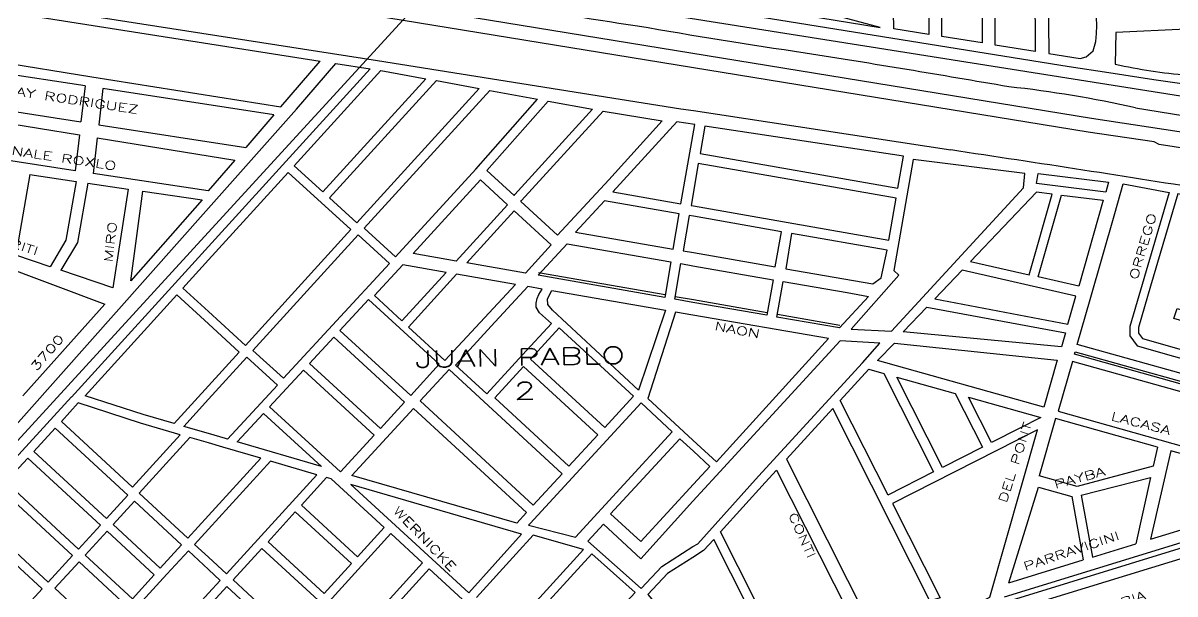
# Model space of a CAD drawing. Header units: millimetres. Extents: x 4375152 to 4409667, y 6523746 to 6549185.
# Drawn here: x 4389083 to 4390443, y 6530052 to 6530726 of the extents above; entities that cross this region are included whole.
import ezdxf

# ---------------------------------------------------------------- set-up
doc = ezdxf.new("R2010")
doc.units = ezdxf.units.MM
for name, color, linetype in [('FERROCARRIL', 252, 'VÍAS'), ('LINEA CALLE', 252, 'Continuous'), ('NOMBRE BARRIO', 8, 'Continuous'), ('NOMBRE CALLE', 252, 'Continuous')]:
    doc.layers.add(name, color=color, linetype=linetype)
doc.styles.add('ROMANS', font='romans')
doc.styles.add('S1', font='ROMANS')
doc.linetypes.add('VÍAS', pattern='A,3.81,[130,ltypeshp.shx,S=6.35,R=0,X=0,Y=0],3.81', length=7.62)

msp = doc.modelspace()

# ---------------------------------------------------------------- linework, layer by layer
at = {"layer": 'FERROCARRIL', "ltscale": 0.3, "transparency": 33554687, "flags": 128}
for points in [[(4389553.3, 6530753.8), (4389301.3, 6530478.8)], [(4389301.3, 6530478.8), (4389071.7, 6530228.2), (4388501.9, 6529591.6)]]:
    msp.add_lwpolyline(points, dxfattribs=at)
at = {"layer": 'LINEA CALLE', "transparency": 33554687}
for p, q in [((4388991.6, 6530690), (4389164, 6530662.5)), ((4389501.4, 6530681.5), (4389859.3, 6530624.8)), ((4389155.9, 6530651.7), (4388989.8, 6530677.1)), ((4389301.8, 6530462.3), (4389492.6, 6530671.8)), ((4389402.8, 6530557.4), (4389505.3, 6530669.9)), ((4389505.3, 6530669.9), (4389558.4, 6530660.2)), ((4389164, 6530662.5), (4389387, 6530627)), ((4389436.6, 6530526.7), (4389558.4, 6530660.2)), ((4389444.5, 6530519.5), (4389570.8, 6530657.9)), ((4389570.8, 6530657.9), (4389621.4, 6530648.7)), ((4389155.9, 6530651.7), (4389150.9, 6530609.2)), ((4389177, 6530648.5), (4389172.1, 6530605.9)), ((4389378.9, 6530617.6), (4389177, 6530648.5)), ((4389477, 6530490.3), (4389621.4, 6530648.7)), ((4389485.5, 6530483.7), (4389633.8, 6530646.4)), ((4389633.8, 6530646.4), (4389690.3, 6530636.1)), ((4388982.8, 6530635.4), (4389150.9, 6530609.2)), ((4389617.5, 6530553.6), (4389690.3, 6530636.1)), ((4389630.4, 6530552), (4389702.6, 6530633.8)), ((4389702.6, 6530633.8), (4389755.1, 6530624.3)), ((4388980.4, 6530621.4), (4389149.2, 6530593.9)), ((4389405.4, 6530624.1), (4389301.8, 6530507.5)), ((4389378.9, 6530617.6), (4389345.6, 6530579)), ((4389663.5, 6530523.7), (4389755.1, 6530624.3)), ((4389671.4, 6530516.5), (4389767.5, 6530622)), ((4389767.5, 6530622), (4389837.5, 6530610.5)), ((4389859.3, 6530624.8), (4389874.2, 6530622.8)), ((4389874.2, 6530622.8), (4390178, 6530576.1)), ((4389172.1, 6530605.9), (4389345.6, 6530579)), ((4389774.5, 6530540.7), (4389837.5, 6530610.5)), ((4389149.2, 6530593.9), (4389144.3, 6530551.6)), ((4389170.3, 6530590.5), (4389165.4, 6530548.4)), ((4389170.3, 6530590.5), (4389332.7, 6530564)), ((4389144.3, 6530551.6), (4388973.1, 6530577.6)), ((4389332.7, 6530564), (4389301.4, 6530527.8)), ((4389402.8, 6530557.4), (4389436.7, 6530526.8)), ((4389090.9, 6530547), (4389074.2, 6530452)), ((4389090.9, 6530547), (4389145.6, 6530539)), ((4389301.4, 6530527.8), (4389165.4, 6530548.4)), ((4389301.8, 6530446.4), (4389395.6, 6530549.5)), ((4389395.6, 6530549.5), (4389469.9, 6530482.4)), ((4389522.6, 6530450.1), (4389617.5, 6530553.6)), ((4389630.4, 6530552), (4389662.5, 6530522.5)), ((4389145.6, 6530539), (4389133.4, 6530469.6)), ((4389159.2, 6530537), (4389147, 6530467.1)), ((4389159.2, 6530537), (4389207, 6530530)), ((4389713.9, 6530475.4), (4389774.5, 6530540.7)), ((4389207, 6530530), (4389188.6, 6530413.6)), ((4389210, 6530421.8), (4389224.2, 6530527.5)), ((4389294.2, 6530517.3), (4389210, 6530421.8)), ((4389224.2, 6530527.5), (4389294.2, 6530517.3)), ((4389444.6, 6530519.6), (4389477, 6530490.3)), ((4389662.5, 6530522.5), (4389663.5, 6530523.7)), ((4389301.8, 6530507.5), (4388918.8, 6530076.7)), ((4389670.4, 6530515.3), (4389671.4, 6530516.5)), ((4389670.4, 6530515.3), (4389713.9, 6530475.4)), ((4389345.2, 6530345.6), (4389469.8, 6530482.4)), ((4389354.2, 6530339.7), (4389478.3, 6530475.8)), ((4389478.3, 6530475.8), (4389515.4, 6530442.2)), ((4389485.5, 6530483.7), (4389522.6, 6530450.1)), ((4389133.4, 6530469.6), (4389114.7, 6530438.4)), ((4389147, 6530467.1), (4389127.3, 6530434.2)), ((4389139.9, 6530284.6), (4389301.8, 6530462.3)), ((4389017.8, 6530454.8), (4389179.4, 6530394.1)), ((4389114.7, 6530438.4), (4389074.2, 6530452)), ((4389271.5, 6530413.2), (4389301.8, 6530446.4)), ((4389390.2, 6530306.7), (4389515.4, 6530442.3)), ((4389188.6, 6530413.6), (4389127.3, 6530434.2)), ((4389271.5, 6530413.2), (4389301.8, 6530385.4)), ((4389082.6, 6530286), (4389179.4, 6530394.1)), ((4389155.9, 6530286.2), (4389264.3, 6530405.3)), ((4389264.3, 6530405.3), (4389301.8, 6530370.9)), ((4389456.9, 6530363.1), (4389490.7, 6530399.8)), ((4389490.7, 6530399.8), (4389574.1, 6530323.2)), ((4389301.8, 6530385.4), (4389345.2, 6530345.6)), ((4389301.8, 6530370.9), (4389338, 6530337.7)), ((4389420.9, 6530324.1), (4389449.6, 6530355.3)), ((4389449.6, 6530355.3), (4389533.2, 6530278.6)), ((4389456.9, 6530363.2), (4389540.4, 6530286.5)), ((4389301.8, 6530298), (4389338, 6530337.7)), ((4389301.8, 6530282.2), (4389347, 6530331.8)), ((4389347, 6530331.8), (4389383, 6530298.8)), ((4389354.2, 6530339.7), (4389390.2, 6530306.7)), ((4389373.9, 6530273.2), (4389413.7, 6530316.3)), ((4389413.7, 6530316.3), (4389497.4, 6530239.5)), ((4389420.9, 6530324.2), (4389504.6, 6530247.4)), ((4389540.4, 6530286.5), (4389574.1, 6530323.2)), ((4389224.7, 6530263.9), (4389155.9, 6530286.2)), ((4389261.1, 6530253.3), (4389301.8, 6530298)), ((4389324.1, 6530235), (4389383, 6530298.8)), ((4389140.1, 6530284.8), (4389010.8, 6530144)), ((4389148, 6530277.6), (4389128.1, 6530255.9)), ((4389147.8, 6530277.4), (4389148, 6530277.6)), ((4389147.8, 6530277.4), (4389148, 6530277.6)), ((4389221.6, 6530253.7), (4389148, 6530277.6)), ((4389272.5, 6530250), (4389301.8, 6530282.2)), ((4389373.9, 6530273.2), (4389457.7, 6530196.3)), ((4389504.6, 6530247.4), (4389533.2, 6530278.6)), ((4389261.1, 6530253.3), (4389224.7, 6530263.9)), ((4389335.6, 6530231.7), (4389366.6, 6530265.3)), ((4389366.6, 6530265.3), (4389435.1, 6530202.6)), ((4390301.9, 6530259.2), (4390282.5, 6530191.7)), ((4390422.1, 6530225.5), (4390301.9, 6530259.2)), ((4389120.8, 6530248), (4389095.5, 6530220.5)), ((4389120.8, 6530248), (4389206.5, 6530169)), ((4389128.1, 6530255.9), (4389212.1, 6530178.4)), ((4389268.4, 6530240.1), (4389221.6, 6530253.7)), ((4389301.8, 6530241.5), (4389272.5, 6530250)), ((4389212.1, 6530178.4), (4389268.4, 6530240.1)), ((4389219.9, 6530171.1), (4389279.8, 6530236.8)), ((4389301.8, 6530230.4), (4389279.8, 6530236.8)), ((4389321.6, 6530235.7), (4389301.8, 6530241.5)), ((4389324.1, 6530235), (4389321.6, 6530235.7)), ((4389435.1, 6530202.6), (4389335.6, 6530231.7)), ((4389457.7, 6530196.3), (4389497.4, 6530239.5)), ((4389095.5, 6530220.5), (4389181.2, 6530141.4)), ((4389318.6, 6530225.5), (4389301.8, 6530230.4)), ((4389363.5, 6530212.4), (4389318.6, 6530225.5)), ((4390438.1, 6530221), (4390414, 6530116.8)), ((4390422.1, 6530225.5), (4390417.1, 6530203.2)), ((4390495.8, 6530204.8), (4390438.1, 6530221)), ((4389088.3, 6530212.6), (4389062.5, 6530184.5)), ((4389088.3, 6530212.6), (4389174, 6530133.5)), ((4389301.8, 6530144.7), (4389363.5, 6530212.4)), ((4389301.8, 6530128.9), (4389374.9, 6530209)), ((4389429.7, 6530193), (4389374.9, 6530209)), ((4389322.9, 6530076), (4389429.7, 6530193)), ((4389665.7, 6530135.8), (4389470.9, 6530192.1)), ((4390327.3, 6530179.1), (4390282.5, 6530191.7)), ((4390417.1, 6530203.2), (4390327.3, 6530179.1)), ((4389055.2, 6530176.6), (4389141, 6530097.5)), ((4389062.5, 6530184.5), (4389148.2, 6530105.3)), ((4389411.4, 6530157.1), (4389441.1, 6530189.7)), ((4389446.7, 6530188), (4389441.1, 6530189.7)), ((4389446.7, 6530188), (4389509.2, 6530130.7)), ((4389671.3, 6530123), (4389469.8, 6530181.3)), ((4389469.8, 6530181.3), (4389608.9, 6530053.8)), ((4390246.8, 6530065.4), (4390281.6, 6530178.1)), ((4390281.6, 6530178.1), (4390321.2, 6530167.3)), ((4390332.1, 6530168.8), (4390414.1, 6530189.7)), ((4390414.1, 6530189.7), (4390396.6, 6530111.4)), ((4389181.2, 6530141.4), (4389206.5, 6530169)), ((4389219.9, 6530171.1), (4389277.4, 6530118)), ((4390321.2, 6530167.3), (4390334.6, 6530092.4)), ((4390332.1, 6530168.8), (4390345.5, 6530095.8)), ((4389189.1, 6530134.1), (4389214.4, 6530161.7)), ((4389214.4, 6530161.7), (4389270, 6530110.3)), ((4389411.4, 6530157.1), (4389477.8, 6530096.2)), ((4389019.4, 6530137.6), (4389105.2, 6530058.4)), ((4389026.6, 6530145.4), (4389112.4, 6530066.2)), ((4389277.4, 6530118), (4389301.8, 6530144.7)), ((4389372, 6530113.9), (4389404.2, 6530149.2)), ((4389404.2, 6530149.2), (4389470.6, 6530088.3)), ((4389760.9, 6530147.5), (4389760.9, 6530147.5)), ((4389148.2, 6530105.3), (4389174, 6530133.5)), ((4389156.1, 6530098.1), (4389181.9, 6530126.2)), ((4389181.9, 6530126.2), (4389237.5, 6530074.8)), ((4389189.1, 6530134.1), (4389244.8, 6530082.7)), ((4389285.3, 6530110.8), (4389301.8, 6530128.9)), ((4389404.8, 6530000.4), (4389517.1, 6530123.5)), ((4389477.8, 6530096.2), (4389509.2, 6530130.7)), ((4389517.1, 6530123.5), (4389554.5, 6530089.1)), ((4389671.3, 6530123), (4389608.9, 6530053.8)), ((4389679.7, 6530133.4), (4389734.9, 6530119.3)), ((4390414, 6530116.8), (4390475.2, 6530135.6)), ((4389244.8, 6530082.7), (4389270, 6530110.3)), ((4389285.3, 6530110.8), (4389301.8, 6530095.6)), ((4389372, 6530113.9), (4389438.3, 6530053)), ((4390239.6, 6530041.9), (4390468.3, 6530112.1)), ((4390241.6, 6530049), (4390470.4, 6530119.2)), ((4390345.5, 6530095.8), (4390396.6, 6530111.4)), ((4389112.4, 6530066.2), (4389141, 6530097.5)), ((4389156.1, 6530098.1), (4389211.8, 6530046.7)), ((4389252.6, 6530075.5), (4389277.9, 6530103.1)), ((4389277.9, 6530103.1), (4389301.8, 6530081)), ((4389301.8, 6530095.6), (4389322.9, 6530076)), ((4389330.8, 6530068.8), (4389364.8, 6530106)), ((4389364.8, 6530106), (4389431.1, 6530045.1)), ((4389664.8, 6530099.5), (4389618.3, 6530048.3)), ((4389658.8, 6530011.1), (4389744.4, 6530104.9)), ((4389666.7, 6530003.9), (4389754.2, 6530099.8)), ((4389805.6, 6530054.2), (4389754.2, 6530099.8)), ((4390234.4, 6530027.9), (4390464.2, 6530098.4)), ((4389120.3, 6530059), (4389148.9, 6530090.2)), ((4389148.9, 6530090.2), (4389204.5, 6530038.8)), ((4389438.3, 6530053), (4389470.6, 6530088.3)), ((4389442.1, 6529966), (4389554.5, 6530089.1)), ((4389450, 6529958.8), (4389562.4, 6530081.9)), ((4389562.4, 6530081.9), (4389601.7, 6530045.9)), ((4390246.8, 6530065.4), (4390334.6, 6530092.4)), ((4389211.8, 6530046.7), (4389237.5, 6530074.8)), ((4389219.6, 6530039.4), (4389252.6, 6530075.5)), ((4389301.8, 6530081), (4389315.6, 6530068.3)), ((4389301.8, 6530053.2), (4389315.6, 6530068.3)), ((4389330.8, 6530068.8), (4389397, 6530007.7)), ((4389062.6, 6530011.8), (4389105.2, 6530058.4)), ((4389120.3, 6530059), (4389176, 6530007.6)), ((4389298.2, 6530033.4), (4389323.5, 6530061.1)), ((4389323.4, 6530061), (4389389.8, 6529999.8)), ((4389805.6, 6530054.2), (4389772.1, 6530018.4)), ((4389290.3, 6530040.7), (4389301.8, 6530053.2))]:
    msp.add_line(p, q, dxfattribs=at)
at = {"layer": 'LINEA CALLE', "lineweight": 25, "transparency": 33554687}
for p, q in [((4389854.5, 6530609.3), (4389778.9, 6530526.7)), ((4389875.8, 6530606.2), (4389854.5, 6530609.3)), ((4389859.5, 6530512.6), (4389875.8, 6530606.2)), ((4389887.7, 6530604.2), (4389882.1, 6530571.9)), ((4390122.1, 6530568.7), (4389887.7, 6530604.2)), ((4389882.1, 6530571.9), (4390115.6, 6530531.2)), ((4389880, 6530560), (4389871.4, 6530510.5)), ((4389880, 6530560), (4389874.2, 6530526.7)), ((4389994.8, 6530540), (4389880, 6530560)), ((4390115.6, 6530531.2), (4390122.1, 6530568.7)), ((4390113.5, 6530519.3), (4389994.8, 6530540)), ((4389778.9, 6530526.7), (4389859.5, 6530512.6)), ((4389874.2, 6530526.7), (4389871.4, 6530510.5)), ((4390104.9, 6530469.8), (4390113.5, 6530519.3)), ((4389769.2, 6530516.1), (4389735.2, 6530479.2)), ((4389857.4, 6530500.7), (4389769.2, 6530516.1)), ((4389871.4, 6530510.5), (4389874.2, 6530510)), ((4389871.4, 6530510.5), (4389874.2, 6530510)), ((4389874.2, 6530510), (4389986.1, 6530490.5)), ((4389850.2, 6530459.2), (4389857.4, 6530500.7)), ((4389869.3, 6530498.7), (4389862.1, 6530457.1)), ((4389874.2, 6530497.8), (4389869.3, 6530498.7)), ((4389874.2, 6530497.8), (4389869.3, 6530498.7)), ((4389978.1, 6530479.7), (4389874.2, 6530497.8)), ((4389986.1, 6530490.5), (4390104.9, 6530469.8)), ((4389735.2, 6530479.2), (4389850.2, 6530459.2)), ((4389970.9, 6530438.2), (4389978.1, 6530479.7)), ((4389990, 6530477.6), (4389983.3, 6530436)), ((4390102.8, 6530458), (4389990, 6530477.6)), ((4389862.1, 6530457.1), (4389874.2, 6530455)), ((4389874.2, 6530455), (4389970.9, 6530438.2)), ((4390096, 6530425.4), (4390102.8, 6530458)), ((4389983.3, 6530436), (4390086.2, 6530418.1)), ((4389691.3, 6530431.5), (4389840.8, 6530405.5)), ((4390086.2, 6530418.1), (4390096, 6530425.4)), ((4389852.7, 6530403.4), (4389874.2, 6530399.7)), ((4389874.2, 6530399.7), (4389961.5, 6530384.5)), ((4389973.4, 6530382.4), (4390047.1, 6530369.5)), ((4389715.9, 6530366.3), (4389681.9, 6530329.4)), ((4389803.5, 6530285.7), (4389715.9, 6530366.3)), ((4389681.9, 6530329.4), (4389769.5, 6530248.8)), ((4389585.8, 6530316.9), (4389551.7, 6530280)), ((4389719.1, 6530194.1), (4389585.8, 6530316.9)), ((4389673.8, 6530320.5), (4389639.7, 6530283.6)), ((4389761.3, 6530239.9), (4389673.8, 6530320.5)), ((4389769.5, 6530248.8), (4389803.5, 6530285.7)), ((4389551.7, 6530280), (4389685.1, 6530157.2)), ((4389639.7, 6530283.6), (4389727.3, 6530203)), ((4389812.4, 6530277.6), (4389681.4, 6530135.3)), ((4389849.3, 6530243.5), (4389812.4, 6530277.6)), ((4389543.6, 6530271.1), (4389470.9, 6530192.1)), ((4389677, 6530148.3), (4389543.6, 6530271.1)), ((4389727.3, 6530203), (4389761.3, 6530239.9)), ((4389734.9, 6530119.3), (4389849.3, 6530243.5)), ((4389858.2, 6530235.4), (4389776.5, 6530146.7)), ((4389874.2, 6530220.6), (4389858.2, 6530235.4)), ((4389893.6, 6530202.8), (4389874.2, 6530220.6)), ((4389685.1, 6530157.2), (4389719.1, 6530194.1)), ((4389874.2, 6530181.7), (4389893.6, 6530202.8)), ((4389812, 6530114.1), (4389874.2, 6530181.7)), ((4389665.7, 6530135.8), (4389677, 6530148.3)), ((4389776.5, 6530146.7), (4389812, 6530114.1)), ((4389679.7, 6530133.4), (4389681.4, 6530135.3)), ((4389664.8, 6530099.5), (4389685.2, 6530121.7)), ((4389744.4, 6530104.9), (4389685.2, 6530121.7))]:
    msp.add_line(p, q, dxfattribs=at)
at = {"layer": 'LINEA CALLE', "transparency": 33554687}
for points in [[(4388468.4, 6530953.7), (4390496.5, 6530632.3), (4390496.5, 6530632.3), (4390496.5, 6530632.3, 0.083036), (4390627.7, 6530646.6, 0.169146), (4390671.4, 6530673, -0.130426), (4390715.4, 6530701.4, 0.034492), (4390769.5, 6530726.9, 0.060148), (4390785.1, 6530745.6), (4390783.6, 6530777.9)], [(4388095.3, 6530565.3), (4388091.2, 6530709.1, -0.404815), (4388309.4, 6530867.4), (4389501.4, 6530681.5)], [(4390229.6, 6530862.2, -0.12046), (4390276.8, 6530843.9), (4390277.8, 6530692.4), (4390230.6, 6530699.9), (4390229.6, 6530862.2)], [(4390684.1, 6530684.8, -0.031934), (4390625.9, 6530663.4, -0.069473), (4390554.5, 6530650.7, -11.410358), (4390554.5, 6530650.7), (4390522.5, 6530649.5), (4390483.5, 6530649.5), (4390417.8, 6530658.9), (4390364.7, 6530666.9), (4390317.8, 6530674.3), (4389899.3, 6530741.5), (4389866.8, 6530746.8), (4389606.6, 6530788.5)], [(4390797.4, 6530363.3, 0.262875), (4390767.3, 6530411.6, 0.012315), (4390689.5, 6530461.2, 0.093003), (4390568.2, 6530512.8, 0.043756), (4390489.9, 6530527.8, 0.00258), (4390178, 6530576.1)]]:
    msp.add_lwpolyline(points, format="xyb", dxfattribs=at)
at = {"layer": 'LINEA CALLE', "transparency": 33554687, "flags": 128}
msp.add_lwpolyline([(4390396.3, 6530625.7, -0.022016), (4390396.3, 6530625.7, -0.011791), (4390396.3, 6530625.7, 0.028837), (4390246.6, 6530650.6, 0.003559), (4390006, 6530690.4, -0.006814), (4389808.3, 6530722.2, -0.010815), (4389633, 6530751.6, 0.006329), (4389483.9, 6530775.5, -0.013883), (4389279, 6530809.2, -0.00524), (4389018.5, 6530852, 0.007411), (4388801.4, 6530886.3, -0.000467), (4388560.9, 6530922, -0.036221), (4388413.2, 6530947.6), (4388380.7, 6530948.9)], format="xyb", dxfattribs=at)
at = {"layer": 'LINEA CALLE', "transparency": 33554687}
for points in [[(4390344.1, 6530613.4), (4388415.4, 6530927.9)], [(4390340.4, 6530597.1), (4388451.9, 6530905.2)], [(4390214.3, 6530863.1), (4390215.1, 6530702.3), (4390167.4, 6530709.9), (4390166.8, 6530862.6), (4390214.3, 6530863.1)], [(4389899.2, 6530752.3), (4390094.7, 6530720.6), (4389899.1, 6530773.1), (4389899.2, 6530752.3)], [(4388999.7, 6530748.7), (4389433.6, 6530681)], [(4389387, 6530627), (4389433.6, 6530681)], [(4389405.4, 6530624.1), (4389452, 6530678.2)], [(4389452, 6530678.2), (4389492.6, 6530671.8)], [(4390396.3, 6530625.7), (4390782.4, 6530563.3)], [(4390783.5, 6530546.6), (4390628.3, 6530571.5), (4390589.4, 6530575.6), (4390515.1, 6530587.2), (4390344.1, 6530613.4)], [(4390534.7, 6530561.3), (4390512.9, 6530566.8), (4390472.3, 6530575), (4390424.1, 6530582.4), (4390418.3, 6530585.6), (4390340.4, 6530597.1)]]:
    msp.add_lwpolyline(points, dxfattribs=at)
msp.add_lwpolyline([(4390108, 6530862), (4390151.5, 6530862.5), (4390152, 6530712.3), (4390110.8, 6530718.9)], close=True, dxfattribs=at)
for points in [[(4390293.7, 6530689.8), (4390330.9, 6530683.9), (4390337.8, 6530685.8), (4390346.3, 6530693.2), (4390349.4, 6530704.1, 0.276239), (4390292.3, 6530833.9)], [(4390456, 6530718.8), (4390373.1, 6530714.6), (4390372.3, 6530677.3), (4390372.3, 6530677.3, 0.033373), (4390457.1, 6530664.4)]]:
    msp.add_lwpolyline(points, format="xyb", close=True, dxfattribs=at)
at = {"layer": 'LINEA CALLE', "linetype": 'ByBlock', "transparency": 33554687}
for points in [[(4390110.9, 6530433.7), (4390116.8, 6530428.2), (4390060.4, 6530364.5), (4390108.1, 6530362.2), (4390263.9, 6530531.3), (4390265.6, 6530548.3), (4390133.8, 6530564.9)], [(4390281.4, 6530548.4), (4390364.4, 6530538.2), (4390361, 6530526.4), (4390279.4, 6530536.5)], [(4389622.8, 6530540.7), (4389654.8, 6530511.3), (4389594.3, 6530445), (4389543.2, 6530453.9)], [(4390297.9, 6530524.1), (4390279.5, 6530526.4), (4390201.3, 6530444.5), (4390270.5, 6530428.7)], [(4390308.9, 6530522.7), (4390358.2, 6530516.7), (4390329.2, 6530415.4), (4390281.3, 6530426.3)], [(4390460.8, 6530384.5), (4390501.2, 6530514.1), (4390446, 6530524.3), (4390414, 6530415.3), (4390399.7, 6530366.6), (4390399.7, 6530360.1), (4390404.3, 6530353.7), (4390529.9, 6530317.9), (4390539.1, 6530349.1), (4390441.6, 6530377.1), (4390445.2, 6530389)], [(4389662.7, 6530504.1), (4389706.2, 6530464.2), (4389676, 6530430.8), (4389606.8, 6530442.9)], [(4389725.1, 6530465.4), (4389847.6, 6530444), (4389840.3, 6530402.2), (4389690.8, 6530428.2)], [(4390159.4, 6530400.6), (4390316.3, 6530370.5), (4390325.8, 6530403.5), (4390191.5, 6530434.2)], [(4389695.8, 6530412), (4389678.6, 6530415), (4389635.6, 6530368.2), (4389593.4, 6530322.4), (4389630.4, 6530288.4), (4389672.6, 6530334.2), (4389706.6, 6530371.2), (4389692.5, 6530384.1), (4389688.4, 6530390.7), (4389688.6, 6530395.2), (4389689.6, 6530400.8), (4389691.8, 6530405.6)], [(4389707.2, 6530410.1), (4389841.3, 6530386.9), (4389809.3, 6530292.9), (4389707.9, 6530387), (4389702.2, 6530393.6), (4389701.9, 6530400.5)], [(4389980.2, 6530420.9), (4390055.6, 6530407.8), (4390080.9, 6530403.4), (4390046.7, 6530366.2), (4389972.9, 6530379)], [(4390149.8, 6530390.5), (4390313.5, 6530360.5), (4390308.7, 6530343.9), (4390121.9, 6530361.4)], [(4390091.4, 6530327.6), (4390111.7, 6530348.1), (4390111.7, 6530348.1), (4390303.8, 6530328.1), (4390288, 6530272.5)], [(4390304.8, 6530267.8), (4390498.9, 6530213.4), (4390516.3, 6530272.1), (4390321.7, 6530326.5)], [(4390324.9, 6530338), (4390519.7, 6530283.6), (4390518.8, 6530280.7), (4390518.8, 6530280.7), (4390324.1, 6530335.1)], [(4390114.5, 6530308.2), (4390183.3, 6530288.9), (4390215.4, 6530225.5), (4390168.4, 6530201.6)], [(4390284.5, 6530260.5), (4390259.7, 6530248), (4390226.1, 6530230.9), (4390199, 6530284.5)], [(4390280.4, 6530246.1), (4390109.1, 6530159.2), (4390165.7, 6530047.7), (4390153.3, 6530044.3), (4390038.8, 6530271), (4389984.1, 6530211.3), (4390080.3, 6530020.9), (4390097.2, 6529986.3), (4390224.1, 6530048.5)]]:
    msp.add_lwpolyline(points, close=True, dxfattribs=at)
for points in [[(4390342.6, 6530399.7), (4390371.7, 6530501.1), (4390381.7, 6530536.1), (4390436.1, 6530526.1), (4390389.7, 6530368), (4390389.7, 6530356.9), (4390398.2, 6530345), (4390527, 6530308.3), (4390522.3, 6530292.2), (4390327.3, 6530346.7), (4390342.6, 6530399.7)], [(4389497.5, 6530404.3), (4389530, 6530374.5), (4389582.5, 6530431.7), (4389531, 6530440.6), (4389497.5, 6530404.3)], [(4389873.7, 6530396.3), (4389852.2, 6530400.1), (4389859.5, 6530442), (4389873.7, 6530439.5)], [(4389873.7, 6530439.5), (4389968.4, 6530423), (4389961.1, 6530381.1), (4389873.7, 6530396.3)], [(4389664.3, 6530417.5), (4389594.7, 6530429.6), (4389537.8, 6530367.2), (4389580.9, 6530327.7), (4389664.3, 6530417.5)], [(4389873.7, 6530381.2), (4389853, 6530384.8), (4389820.5, 6530282.7), (4389873.7, 6530233.7)], [(4390033.8, 6530353.5), (4389873.7, 6530381.2)], [(4389873.7, 6530233.7), (4389901.3, 6530208.3), (4390033.8, 6530353.5)], [(4389873.7, 6530108.1), (4389879.3, 6530111.6), (4389951, 6530191.1), (4390073.8, 6530324.9), (4390094.3, 6530348.1), (4390047.5, 6530351.1), (4389901.2, 6530191.8), (4389873.7, 6530161.6)], [(4390104.1, 6530169), (4390047.5, 6530280.5), (4390081.4, 6530317.4), (4390099.1, 6530312.5), (4390157.8, 6530196.2), (4390103.9, 6530168.9)], [(4389873.7, 6530161.6), (4389812, 6530093.9), (4389767.9, 6530134.5), (4389749.4, 6530114.5), (4389812.5, 6530058.6), (4389836.9, 6530084.7), (4389873.7, 6530108.1)], [(4389873.7, 6529988.6), (4389884.3, 6529965.3), (4389959, 6529996.7), (4389959, 6529996.7), (4389898.2, 6530116.7), (4389886.2, 6530103.4), (4389873.7, 6530095.4)], [(4389873.7, 6530095.4), (4389843.8, 6530076.4), (4389820.5, 6530051.5), (4389872.8, 6529990.7), (4389873.7, 6529988.6)]]:
    msp.add_lwpolyline(points, dxfattribs=at)
msp.add_lwpolyline([(4389972.3, 6530198.5), (4390057, 6530031.3, 0.124599), (4390035.3, 6530028.7), (4389988.5, 6530009.1), (4389969.2, 6530001), (4389906.1, 6530125.4), (4389958.9, 6530183.9)], format="xyb", close=True, dxfattribs=at)

# ---------------------------------------------------------------- texts
at = {"layer": 'NOMBRE BARRIO', "linetype": 'Continuous', "transparency": 33554687, "style": 'S1', "width": 1.5}
for s, p in [('JUAN PABLO ', (4389545.6, 6530319.1)), ('2', (4389662.6, 6530281.8))]:
    msp.add_text(s, height=20, rotation=1.1637, dxfattribs=at).set_placement(p)
at = {"layer": 'NOMBRE CALLE', "transparency": 33554687, "style": 'ROMANS', "width": 1.5}
for s, rotation, p in [('FRAY RODRIGUEZ', 351.4214, (4389049.2, 6530644.1)), ('NALE ROXLO', 351.4214, (4389068.7, 6530570.6)), ('MIRO', 83.3707, (4389188, 6530443.1)), ('GORRITI', 341.8969, (4389027.2, 6530474.8)), ('3700', 49.3627, (4389098.3, 6530314.2)), ('DEL PONT', 72.1429, (4390243.6, 6530158.8)), ('PAYBA', 15.3929, (4390301.7, 6530176.3)), ('PARRAVICINI', 18.5751, (4390266, 6530079.4)), ('PERUGORRIA', 18.5751, (4390290.9, 6530007))]:
    msp.add_text(s, height=10, rotation=rotation, dxfattribs=at).set_placement(p)
at = {"layer": 'NOMBRE CALLE', "linetype": 'Continuous', "transparency": 33554687, "style": 'S1', "width": 1.5}
for s, rotation, p in [('ORREGO', 73.563, (4390398.3, 6530422.1)), ('NAON', 349.3462, (4389898.5, 6530363.8)), ('LACASA', 345.6355, (4390366.5, 6530257.7)), ('WERNICKE', 313.8613, (4389518.9, 6530149.7)), ('CONTI', 294.4425, (4389986.1, 6530145.6))]:
    msp.add_text(s, height=10, rotation=rotation, dxfattribs=at).set_placement(p)

doc.saveas('drawing.dxf')
